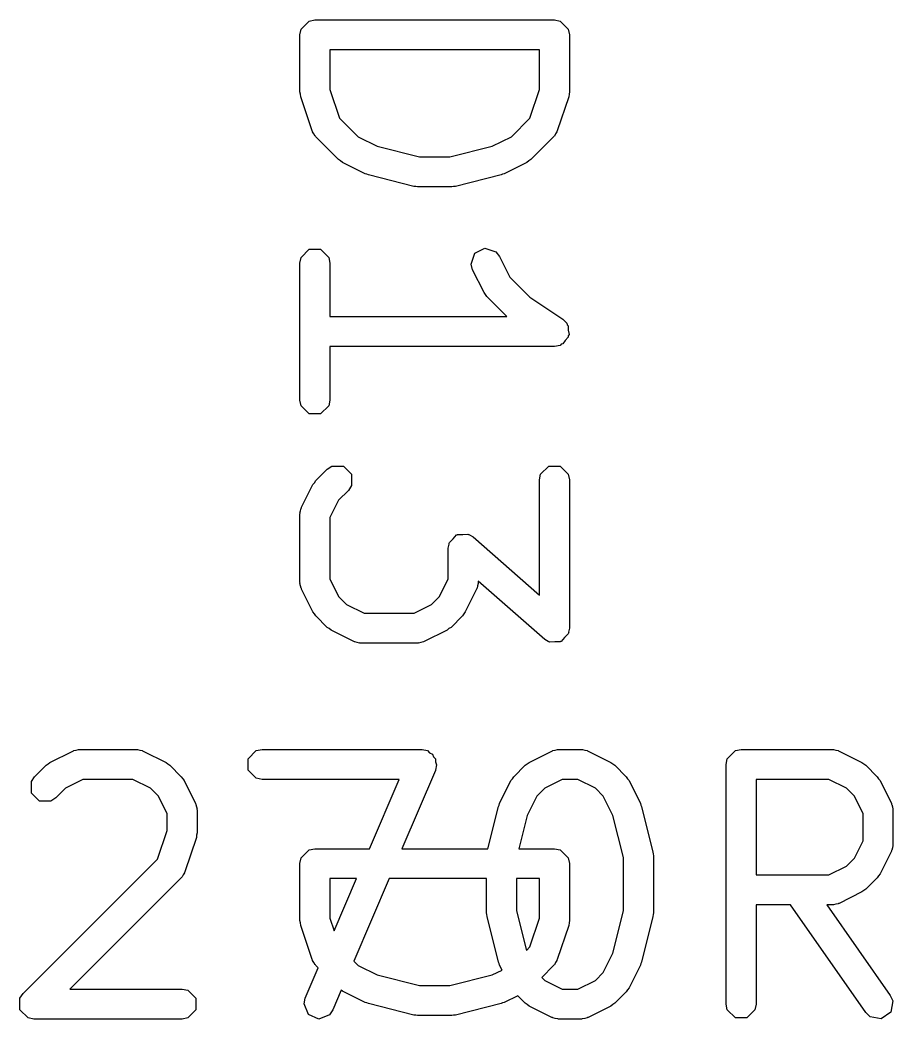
# Model space of a CAD drawing. Header units: inches. Extents: x 0.27 to 5.32, y 0.16 to 3.22.
# Drawn here: x 5.1461 to 5.2609, y 1.9835 to 2.1148 of the extents above; entities that cross this region are included whole.
import ezdxf

# ---------------------------------------------------------------- set-up
doc = ezdxf.new("R2010")
doc.units = ezdxf.units.IN
doc.header["$MEASUREMENT"] = 0
doc.layers.add('BLACK', color=250, linetype='CONTINUOUS')

msp = doc.modelspace()

# ---------------------------------------------------------------- linework, layer by layer
at = {"layer": 'BLACK', "linetype": 'CONTINUOUS'}
for p, q in [((5.18413, 2.11469), (5.18489, 2.11484)), ((5.18489, 2.11484), (5.21638, 2.11484)), ((5.21638, 2.11484), (5.21714, 2.11469)), ((5.18292, 2.11287), (5.18307, 2.11362)), ((5.18307, 2.11362), (5.18413, 2.11469)), ((5.21714, 2.11469), (5.2182, 2.11362)), ((5.2182, 2.11362), (5.21835, 2.11287)), ((5.18292, 2.10537), (5.18292, 2.11287)), ((5.21835, 2.11287), (5.21835, 2.10537)), ((5.21441, 2.1109), (5.18685, 2.1109)), ((5.18685, 2.1109), (5.18685, 2.10569)), ((5.21441, 2.10569), (5.21441, 2.1109)), ((5.18685, 2.10569), (5.18811, 2.10193)), ((5.21316, 2.10193), (5.21441, 2.10569)), ((5.18298, 2.10506), (5.18292, 2.10537)), ((5.18302, 2.10475), (5.18298, 2.10506)), ((5.18452, 2.10025), (5.18302, 2.10475)), ((5.21825, 2.10475), (5.21675, 2.10025)), ((5.21829, 2.10506), (5.21825, 2.10475)), ((5.21835, 2.10537), (5.21829, 2.10506)), ((5.18811, 2.10193), (5.19055, 2.09949)), ((5.21072, 2.09949), (5.21316, 2.10193)), ((5.18457, 2.10016), (5.18452, 2.10025)), ((5.18457, 2.10011), (5.18457, 2.10016)), ((5.18474, 2.09985), (5.18457, 2.10011)), ((5.1849, 2.09958), (5.18474, 2.09985)), ((5.18494, 2.09956), (5.1849, 2.09958)), ((5.18499, 2.09948), (5.18494, 2.09956)), ((5.18799, 2.09648), (5.18499, 2.09948)), ((5.19055, 2.09949), (5.19307, 2.09823)), ((5.2082, 2.09823), (5.21072, 2.09949)), ((5.21627, 2.09948), (5.21327, 2.09648)), ((5.21633, 2.09956), (5.21627, 2.09948)), ((5.21637, 2.09958), (5.21633, 2.09956)), ((5.21653, 2.09985), (5.21637, 2.09958)), ((5.2167, 2.10011), (5.21653, 2.09985)), ((5.21675, 2.10025), (5.2167, 2.10016)), ((5.2167, 2.10016), (5.2167, 2.10011)), ((5.19307, 2.09823), (5.19863, 2.09684)), ((5.20264, 2.09684), (5.2082, 2.09823)), ((5.18826, 2.0963), (5.18799, 2.09648)), ((5.19863, 2.09684), (5.20264, 2.09684)), ((5.21327, 2.09648), (5.21301, 2.0963)), ((5.18851, 2.09611), (5.18826, 2.0963)), ((5.1915, 2.09461), (5.18851, 2.09611)), ((5.21276, 2.09611), (5.20976, 2.09461)), ((5.21301, 2.0963), (5.21276, 2.09611)), ((5.19171, 2.09455), (5.1915, 2.09461)), ((5.19191, 2.09446), (5.19171, 2.09455)), ((5.19791, 2.09296), (5.19191, 2.09446)), ((5.20936, 2.09446), (5.20336, 2.09296)), ((5.20956, 2.09455), (5.20936, 2.09446)), ((5.20976, 2.09461), (5.20956, 2.09455)), ((5.19815, 2.09295), (5.19791, 2.09296)), ((5.19838, 2.0929), (5.19815, 2.09295)), ((5.20288, 2.0929), (5.19838, 2.0929)), ((5.20312, 2.09295), (5.20288, 2.0929)), ((5.20336, 2.09296), (5.20312, 2.09295)), ((5.18307, 2.08362), (5.18413, 2.08469)), ((5.18413, 2.08469), (5.18564, 2.08469)), ((5.18564, 2.08469), (5.1867, 2.08362)), ((5.2059, 2.08416), (5.20724, 2.08483)), ((5.20724, 2.08483), (5.20867, 2.08436)), ((5.18292, 2.08287), (5.18307, 2.08362)), ((5.1867, 2.08362), (5.18685, 2.08287)), ((5.20542, 2.08273), (5.2059, 2.08416)), ((5.20867, 2.08436), (5.20914, 2.08375)), ((5.20914, 2.08375), (5.2105, 2.08104)), ((5.18292, 2.06487), (5.18292, 2.08287)), ((5.18685, 2.08287), (5.18685, 2.07584)), ((5.20562, 2.08199), (5.20542, 2.08273)), ((5.20712, 2.07899), (5.20562, 2.08199)), ((5.2105, 2.08104), (5.21314, 2.0784)), ((5.20732, 2.07874), (5.20712, 2.07899)), ((5.20749, 2.07848), (5.20732, 2.07874)), ((5.21013, 2.07584), (5.20749, 2.07848)), ((5.21314, 2.0784), (5.21747, 2.07551)), ((5.18685, 2.07584), (5.21013, 2.07584)), ((5.21747, 2.07551), (5.21802, 2.07497)), ((5.21802, 2.07497), (5.21806, 2.07477)), ((5.21806, 2.07477), (5.2182, 2.07463)), ((5.2182, 2.07463), (5.2182, 2.07405)), ((5.2182, 2.07405), (5.21831, 2.07349)), ((5.2182, 2.07312), (5.2178, 2.07271)), ((5.21831, 2.07349), (5.2182, 2.07332)), ((5.2182, 2.07332), (5.2182, 2.07312)), ((5.21638, 2.0719), (5.18685, 2.0719)), ((5.18685, 2.0719), (5.18685, 2.06487)), ((5.21714, 2.07205), (5.21638, 2.0719)), ((5.21728, 2.0722), (5.21714, 2.07205)), ((5.21748, 2.07224), (5.21728, 2.0722)), ((5.2178, 2.07271), (5.21748, 2.07224)), ((5.18307, 2.06412), (5.18292, 2.06487)), ((5.18685, 2.06487), (5.1867, 2.06412)), ((5.18413, 2.06305), (5.18307, 2.06412)), ((5.1867, 2.06412), (5.18564, 2.06305)), ((5.18564, 2.06305), (5.18413, 2.06305)), ((5.18499, 2.05427), (5.18649, 2.05577)), ((5.18649, 2.05577), (5.18713, 2.05619)), ((5.18713, 2.05619), (5.18864, 2.05619)), ((5.18864, 2.05619), (5.1897, 2.05513)), ((5.21456, 2.05513), (5.21563, 2.05619)), ((5.21563, 2.05619), (5.21714, 2.05619)), ((5.21714, 2.05619), (5.2182, 2.05513)), ((5.1897, 2.05513), (5.1897, 2.05362)), ((5.21441, 2.05437), (5.21456, 2.05513)), ((5.21441, 2.03921), (5.21441, 2.05437)), ((5.2182, 2.05513), (5.21835, 2.05437)), ((5.21835, 2.05437), (5.21835, 2.03488)), ((5.18313, 2.05076), (5.18463, 2.05375)), ((5.18463, 2.05375), (5.18482, 2.054)), ((5.18482, 2.054), (5.18499, 2.05427)), ((5.1897, 2.05362), (5.18928, 2.05298)), ((5.188, 2.05171), (5.18685, 2.04941)), ((5.18928, 2.05298), (5.188, 2.05171)), ((5.18301, 2.05032), (5.18307, 2.05063)), ((5.18307, 2.05063), (5.1831, 2.05066)), ((5.1831, 2.05066), (5.18313, 2.05076)), ((5.18292, 2.05001), (5.18301, 2.05032)), ((5.18294, 2.04997), (5.18292, 2.05001)), ((5.18292, 2.04987), (5.18294, 2.04997)), ((5.18292, 2.04088), (5.18292, 2.04987)), ((5.18685, 2.04941), (5.18685, 2.04134)), ((5.20256, 2.04613), (5.20305, 2.04662)), ((5.20305, 2.04662), (5.20351, 2.04714)), ((5.20351, 2.04714), (5.20358, 2.04714)), ((5.20358, 2.04714), (5.20363, 2.04719)), ((5.20363, 2.04719), (5.20432, 2.04719)), ((5.20432, 2.04719), (5.20501, 2.04724)), ((5.20501, 2.04724), (5.20509, 2.04719)), ((5.20509, 2.04719), (5.20514, 2.04719)), ((5.20514, 2.04719), (5.20519, 2.04714)), ((5.20519, 2.04714), (5.20568, 2.04686)), ((5.20568, 2.04686), (5.21441, 2.03921)), ((5.20242, 2.04538), (5.20252, 2.04592)), ((5.20242, 2.04134), (5.20242, 2.04538)), ((5.20252, 2.04601), (5.20255, 2.04604)), ((5.20252, 2.04592), (5.20252, 2.04601)), ((5.20255, 2.04604), (5.20256, 2.04613)), ((5.18685, 2.04134), (5.188, 2.03904)), ((5.20127, 2.03904), (5.20242, 2.04134)), ((5.18294, 2.04078), (5.18292, 2.04088)), ((5.18292, 2.04074), (5.18294, 2.04078)), ((5.18301, 2.04043), (5.18292, 2.04074)), ((5.18307, 2.04012), (5.18301, 2.04043)), ((5.1831, 2.04009), (5.18307, 2.04012)), ((5.18313, 2.04), (5.1831, 2.04009)), ((5.18463, 2.037), (5.18313, 2.04)), ((5.20614, 2.04), (5.20464, 2.037)), ((5.20617, 2.04009), (5.20614, 2.04)), ((5.2062, 2.04012), (5.20617, 2.04009)), ((5.20626, 2.04043), (5.2062, 2.04012)), ((5.20635, 2.04074), (5.20626, 2.04043)), ((5.20635, 2.04088), (5.20633, 2.04078)), ((5.20633, 2.04078), (5.20635, 2.04074)), ((5.21509, 2.0334), (5.20635, 2.04104)), ((5.20635, 2.04104), (5.20635, 2.04088)), ((5.188, 2.03904), (5.18905, 2.03799)), ((5.20022, 2.03799), (5.20127, 2.03904)), ((5.18905, 2.03799), (5.19135, 2.03685)), ((5.19792, 2.03685), (5.20022, 2.03799)), ((5.18482, 2.03675), (5.18463, 2.037)), ((5.18499, 2.03648), (5.18482, 2.03675)), ((5.18649, 2.03498), (5.18499, 2.03648)), ((5.19135, 2.03685), (5.19792, 2.03685)), ((5.20428, 2.03648), (5.20278, 2.03498)), ((5.20445, 2.03675), (5.20428, 2.03648)), ((5.20464, 2.037), (5.20445, 2.03675)), ((5.18676, 2.03481), (5.18649, 2.03498)), ((5.18701, 2.03462), (5.18676, 2.03481)), ((5.20251, 2.03481), (5.20226, 2.03462)), ((5.20278, 2.03498), (5.20251, 2.03481)), ((5.21835, 2.03488), (5.21824, 2.03433)), ((5.19, 2.03312), (5.18701, 2.03462)), ((5.20226, 2.03462), (5.19926, 2.03312)), ((5.21557, 2.03312), (5.21509, 2.0334)), ((5.21771, 2.03363), (5.21725, 2.03311)), ((5.2182, 2.03412), (5.21771, 2.03363)), ((5.21822, 2.03421), (5.2182, 2.03412)), ((5.21825, 2.03425), (5.21822, 2.03421)), ((5.21824, 2.03433), (5.21825, 2.03425)), ((5.1901, 2.03309), (5.19, 2.03312)), ((5.19013, 2.03306), (5.1901, 2.03309)), ((5.19044, 2.033), (5.19013, 2.03306)), ((5.19075, 2.03291), (5.19044, 2.033)), ((5.19079, 2.03293), (5.19075, 2.03291)), ((5.19089, 2.03291), (5.19079, 2.03293)), ((5.19838, 2.03291), (5.19089, 2.03291)), ((5.19848, 2.03293), (5.19838, 2.03291)), ((5.19852, 2.03291), (5.19848, 2.03293)), ((5.19883, 2.033), (5.19852, 2.03291)), ((5.19914, 2.03306), (5.19883, 2.033)), ((5.19917, 2.03309), (5.19914, 2.03306)), ((5.19926, 2.03312), (5.19917, 2.03309)), ((5.21563, 2.03306), (5.21557, 2.03312)), ((5.21567, 2.03306), (5.21563, 2.03306)), ((5.21575, 2.03301), (5.21567, 2.03306)), ((5.21644, 2.03306), (5.21575, 2.03301)), ((5.21714, 2.03306), (5.21644, 2.03306)), ((5.21718, 2.03311), (5.21714, 2.03306)), ((5.21725, 2.03311), (5.21718, 2.03311)), ((5.15349, 2.01883), (5.15379, 2.01891)), ((5.15379, 2.01891), (5.15383, 2.0189)), ((5.15383, 2.0189), (5.15393, 2.01892)), ((5.15393, 2.01892), (5.16143, 2.01892)), ((5.16143, 2.01892), (5.16153, 2.0189)), ((5.16153, 2.0189), (5.16157, 2.01891)), ((5.16157, 2.01891), (5.16187, 2.01883)), ((5.17717, 2.01877), (5.17793, 2.01892)), ((5.17793, 2.01892), (5.19892, 2.01892)), ((5.19892, 2.01892), (5.19894, 2.01891)), ((5.19894, 2.01891), (5.19895, 2.01892)), ((5.19895, 2.01892), (5.19897, 2.01891)), ((5.19897, 2.01891), (5.19968, 2.01877)), ((5.21648, 2.01883), (5.21678, 2.01891)), ((5.21678, 2.01891), (5.21682, 2.0189)), ((5.21682, 2.0189), (5.21692, 2.01892)), ((5.21692, 2.01892), (5.21992, 2.01892)), ((5.21992, 2.01892), (5.22002, 2.0189)), ((5.22002, 2.0189), (5.22006, 2.01891)), ((5.22006, 2.01891), (5.22036, 2.01883)), ((5.24017, 2.01877), (5.24092, 2.01892)), ((5.24092, 2.01892), (5.25292, 2.01892)), ((5.25292, 2.01892), (5.25301, 2.0189)), ((5.25301, 2.0189), (5.25306, 2.01891)), ((5.25306, 2.01891), (5.25336, 2.01883)), ((5.15005, 2.01721), (5.15305, 2.01871)), ((5.15305, 2.01871), (5.15314, 2.01874)), ((5.15314, 2.01874), (5.15318, 2.01877)), ((5.15318, 2.01877), (5.15349, 2.01883)), ((5.16187, 2.01883), (5.16218, 2.01877)), ((5.16218, 2.01877), (5.16221, 2.01874)), ((5.16221, 2.01874), (5.16231, 2.01871)), ((5.16231, 2.01871), (5.16531, 2.01721)), ((5.17611, 2.0177), (5.17717, 2.01877)), ((5.17611, 2.0162), (5.17611, 2.0177)), ((5.19968, 2.01877), (5.19996, 2.01848)), ((5.19996, 2.01848), (5.20033, 2.01832)), ((5.20033, 2.01832), (5.20047, 2.01797)), ((5.20047, 2.01797), (5.20074, 2.0177)), ((5.20074, 2.0177), (5.20074, 2.0173)), ((5.21304, 2.01721), (5.21604, 2.01871)), ((5.21604, 2.01871), (5.21614, 2.01874)), ((5.21614, 2.01874), (5.21617, 2.01877)), ((5.21617, 2.01877), (5.21648, 2.01883)), ((5.22036, 2.01883), (5.22067, 2.01877)), ((5.22067, 2.01877), (5.22071, 2.01874)), ((5.22071, 2.01874), (5.2208, 2.01871)), ((5.2208, 2.01871), (5.2238, 2.01721)), ((5.23895, 2.01695), (5.2391, 2.0177)), ((5.2391, 2.0177), (5.24017, 2.01877)), ((5.25336, 2.01883), (5.25367, 2.01877)), ((5.25367, 2.01877), (5.2537, 2.01874)), ((5.2537, 2.01874), (5.2538, 2.01871)), ((5.2538, 2.01871), (5.2568, 2.01721)), ((5.14804, 2.01534), (5.14954, 2.01684)), ((5.14954, 2.01684), (5.1498, 2.01702)), ((5.1498, 2.01702), (5.15005, 2.01721)), ((5.16531, 2.01721), (5.16556, 2.01702)), ((5.16556, 2.01702), (5.16582, 2.01684)), ((5.16582, 2.01684), (5.16732, 2.01534)), ((5.20074, 2.0173), (5.20089, 2.01692)), ((5.20089, 2.01692), (5.20074, 2.01622)), ((5.21103, 2.01534), (5.21253, 2.01684)), ((5.21253, 2.01684), (5.21279, 2.01702)), ((5.21279, 2.01702), (5.21304, 2.01721)), ((5.2238, 2.01721), (5.22405, 2.01702)), ((5.22405, 2.01702), (5.22431, 2.01684)), ((5.22431, 2.01684), (5.22581, 2.01534)), ((5.23895, 1.98545), (5.23895, 2.01695)), ((5.2568, 2.01721), (5.25705, 2.01702)), ((5.25705, 2.01702), (5.25731, 2.01684)), ((5.25731, 2.01684), (5.25881, 2.01534)), ((5.14761, 2.0147), (5.14804, 2.01534)), ((5.15439, 2.01498), (5.1521, 2.01383)), ((5.16096, 2.01498), (5.15439, 2.01498)), ((5.16326, 2.01383), (5.16096, 2.01498)), ((5.16732, 2.01534), (5.1675, 2.01508)), ((5.1675, 2.01508), (5.16769, 2.01483)), ((5.17717, 2.01513), (5.17611, 2.0162)), ((5.17793, 2.01498), (5.17717, 2.01513)), ((5.19594, 2.01498), (5.17793, 2.01498)), ((5.19204, 2.00588), (5.19594, 2.01498)), ((5.20073, 2.01617), (5.19632, 2.00588)), ((5.20074, 2.01619), (5.20073, 2.01617)), ((5.20074, 2.01622), (5.20074, 2.0162)), ((5.20074, 2.0162), (5.20074, 2.01619)), ((5.21066, 2.01483), (5.21085, 2.01508)), ((5.21085, 2.01508), (5.21103, 2.01534)), ((5.21739, 2.01498), (5.21509, 2.01383)), ((5.21946, 2.01498), (5.21739, 2.01498)), ((5.22175, 2.01383), (5.21946, 2.01498)), ((5.22581, 2.01534), (5.22599, 2.01508)), ((5.22599, 2.01508), (5.22618, 2.01483)), ((5.25245, 2.01498), (5.24289, 2.01498)), ((5.24289, 2.01498), (5.24289, 2.00242)), ((5.25475, 2.01383), (5.25245, 2.01498)), ((5.25881, 2.01534), (5.25898, 2.01508)), ((5.25898, 2.01508), (5.25918, 2.01483)), ((5.14761, 2.0132), (5.14761, 2.0147)), ((5.1521, 2.01383), (5.15082, 2.01256)), ((5.16431, 2.01278), (5.16326, 2.01383)), ((5.16769, 2.01483), (5.16919, 2.01183)), ((5.20916, 2.01183), (5.21066, 2.01483)), ((5.21509, 2.01383), (5.21404, 2.01278)), ((5.2228, 2.01278), (5.22175, 2.01383)), ((5.22618, 2.01483), (5.22768, 2.01183)), ((5.2558, 2.01278), (5.25475, 2.01383)), ((5.25918, 2.01483), (5.26068, 2.01183)), ((5.14868, 2.01213), (5.14761, 2.0132)), ((5.15082, 2.01256), (5.15018, 2.01213)), ((5.16546, 2.01048), (5.16431, 2.01278)), ((5.21404, 2.01278), (5.21278, 2.01026)), ((5.22406, 2.01026), (5.2228, 2.01278)), ((5.25695, 2.01048), (5.2558, 2.01278)), ((5.15018, 2.01213), (5.14868, 2.01213)), ((5.16919, 2.01183), (5.16921, 2.01173)), ((5.16921, 2.01173), (5.16925, 2.0117)), ((5.16925, 2.0117), (5.16931, 2.01139)), ((5.16931, 2.01139), (5.16939, 2.01109)), ((5.16939, 2.01109), (5.16938, 2.01105)), ((5.16938, 2.01105), (5.1694, 2.01095)), ((5.20763, 2.00588), (5.20901, 2.01143)), ((5.20901, 2.01143), (5.2091, 2.01162)), ((5.2091, 2.01162), (5.20916, 2.01183)), ((5.22768, 2.01183), (5.22774, 2.01162)), ((5.22774, 2.01162), (5.22783, 2.01143)), ((5.22783, 2.01143), (5.22933, 2.00543)), ((5.26068, 2.01183), (5.2607, 2.01173)), ((5.2607, 2.01173), (5.26074, 2.0117)), ((5.26074, 2.0117), (5.2608, 2.01139)), ((5.2608, 2.01139), (5.26088, 2.01109)), ((5.26088, 2.01109), (5.26087, 2.01105)), ((5.26087, 2.01105), (5.26088, 2.01095)), ((5.16546, 2.00827), (5.16546, 2.01048)), ((5.1694, 2.01095), (5.1694, 2.00795)), ((5.21278, 2.01026), (5.21169, 2.00588)), ((5.22545, 2.00471), (5.22406, 2.01026)), ((5.25695, 2.00691), (5.25695, 2.01048)), ((5.26088, 2.01095), (5.26088, 2.00645)), ((5.16421, 2.00451), (5.16546, 2.00827)), ((5.1693, 2.00733), (5.1678, 2.00283)), ((5.16933, 2.00764), (5.1693, 2.00733)), ((5.1694, 2.00795), (5.16933, 2.00764)), ((5.18413, 2.00573), (5.18489, 2.00588)), ((5.18489, 2.00588), (5.19204, 2.00588)), ((5.19632, 2.00588), (5.20763, 2.00588)), ((5.21169, 2.00588), (5.21638, 2.00588)), ((5.21638, 2.00588), (5.21714, 2.00573)), ((5.2558, 2.00462), (5.25695, 2.00691)), ((5.2608, 2.00601), (5.26074, 2.0057)), ((5.26088, 2.00631), (5.2608, 2.00601)), ((5.26088, 2.00645), (5.26087, 2.00635)), ((5.26087, 2.00635), (5.26088, 2.00631)), ((5.14654, 1.98684), (5.16421, 2.00451)), ((5.18292, 2.00392), (5.18307, 2.00467)), ((5.18307, 2.00467), (5.18413, 2.00573)), ((5.21714, 2.00573), (5.2182, 2.00467)), ((5.2182, 2.00467), (5.21835, 2.00392)), ((5.22545, 1.99769), (5.22545, 2.00471)), ((5.22933, 2.00543), (5.22934, 2.00519)), ((5.22934, 2.00519), (5.22939, 2.00495)), ((5.22939, 2.00495), (5.22939, 1.99745)), ((5.25475, 2.00357), (5.2558, 2.00462)), ((5.26068, 2.00557), (5.25918, 2.00257)), ((5.2607, 2.00566), (5.26068, 2.00557)), ((5.26074, 2.0057), (5.2607, 2.00566)), ((5.18292, 1.99642), (5.18292, 2.00392)), ((5.21835, 2.00392), (5.21835, 1.99642)), ((5.25245, 2.00242), (5.25475, 2.00357)), ((5.16732, 2.00206), (5.15268, 1.98742)), ((5.16737, 2.00214), (5.16732, 2.00206)), ((5.16742, 2.00216), (5.16737, 2.00214)), ((5.16757, 2.00243), (5.16742, 2.00216)), ((5.16775, 2.0027), (5.16757, 2.00243)), ((5.1678, 2.00283), (5.16775, 2.00274)), ((5.16775, 2.00274), (5.16775, 2.0027)), ((5.19035, 2.00195), (5.18685, 2.00195)), ((5.18685, 2.00195), (5.18685, 1.99674)), ((5.18741, 1.99508), (5.19035, 2.00195)), ((5.19464, 2.00195), (5.18999, 1.9911)), ((5.20745, 2.00195), (5.19464, 2.00195)), ((5.20745, 1.99745), (5.20745, 2.00195)), ((5.21441, 2.00195), (5.21139, 2.00195)), ((5.21139, 2.00195), (5.21139, 1.99769)), ((5.21441, 1.99674), (5.21441, 2.00195)), ((5.24289, 2.00242), (5.25245, 2.00242)), ((5.25881, 2.00206), (5.25731, 2.00056)), ((5.25898, 2.00232), (5.25881, 2.00206)), ((5.25918, 2.00257), (5.25898, 2.00232)), ((5.25731, 2.00056), (5.25705, 2.00038)), ((5.2568, 2.00019), (5.2538, 1.99869)), ((5.25705, 2.00038), (5.2568, 2.00019)), ((5.24739, 1.99848), (5.24289, 1.99848)), ((5.24289, 1.99848), (5.24289, 1.98545)), ((5.2573, 1.98432), (5.24739, 1.99848)), ((5.25292, 1.99848), (5.2522, 1.99848)), ((5.2522, 1.99848), (5.26053, 1.98658)), ((5.25301, 1.9985), (5.25292, 1.99848)), ((5.25306, 1.99849), (5.25301, 1.9985)), ((5.25336, 1.99857), (5.25306, 1.99849)), ((5.25367, 1.99863), (5.25336, 1.99857)), ((5.2537, 1.99866), (5.25367, 1.99863)), ((5.2538, 1.99869), (5.2537, 1.99866)), ((5.18685, 1.99674), (5.18741, 1.99508)), ((5.2075, 1.99721), (5.20745, 1.99745)), ((5.20751, 1.99697), (5.2075, 1.99721)), ((5.20901, 1.99097), (5.20751, 1.99697)), ((5.21139, 1.99769), (5.21269, 1.99251)), ((5.21316, 1.99298), (5.21441, 1.99674)), ((5.22406, 1.99214), (5.22545, 1.99769)), ((5.22933, 1.99697), (5.22783, 1.99097)), ((5.22934, 1.99721), (5.22933, 1.99697)), ((5.22939, 1.99745), (5.22934, 1.99721)), ((5.18298, 1.99611), (5.18292, 1.99642)), ((5.18302, 1.99579), (5.18298, 1.99611)), ((5.18452, 1.9913), (5.18302, 1.99579)), ((5.21825, 1.99579), (5.21675, 1.9913)), ((5.21829, 1.99611), (5.21825, 1.99579)), ((5.21835, 1.99642), (5.21829, 1.99611)), ((5.21269, 1.99251), (5.21316, 1.99298)), ((5.18457, 1.99121), (5.18452, 1.9913)), ((5.21675, 1.9913), (5.2167, 1.99121)), ((5.2228, 1.98962), (5.22406, 1.99214)), ((5.18362, 1.98623), (5.18532, 1.9902)), ((5.18457, 1.99116), (5.18457, 1.99121)), ((5.18474, 1.9909), (5.18457, 1.99116)), ((5.1849, 1.99063), (5.18474, 1.9909)), ((5.18494, 1.99061), (5.1849, 1.99063)), ((5.18499, 1.99053), (5.18494, 1.99061)), ((5.18532, 1.9902), (5.18499, 1.99053)), ((5.18999, 1.9911), (5.19055, 1.99054)), ((5.19055, 1.99054), (5.19307, 1.98928)), ((5.2091, 1.99078), (5.20901, 1.99097)), ((5.20916, 1.99057), (5.2091, 1.99078)), ((5.20949, 1.98992), (5.20916, 1.99057)), ((5.21627, 1.99053), (5.2147, 1.98895)), ((5.21633, 1.99061), (5.21627, 1.99053)), ((5.21637, 1.99063), (5.21633, 1.99061)), ((5.21653, 1.9909), (5.21637, 1.99063)), ((5.2167, 1.99116), (5.21653, 1.9909)), ((5.2167, 1.99121), (5.2167, 1.99116)), ((5.22768, 1.99057), (5.22618, 1.98757)), ((5.22774, 1.99078), (5.22768, 1.99057)), ((5.22783, 1.99097), (5.22774, 1.99078)), ((5.19307, 1.98928), (5.19863, 1.98789)), ((5.20264, 1.98789), (5.2082, 1.98928)), ((5.2082, 1.98928), (5.20949, 1.98992)), ((5.2147, 1.98895), (5.21509, 1.98857)), ((5.22175, 1.98857), (5.2228, 1.98962)), ((5.15268, 1.98742), (5.16743, 1.98742)), ((5.16743, 1.98742), (5.16818, 1.98727)), ((5.19863, 1.98789), (5.20264, 1.98789)), ((5.21509, 1.98857), (5.21739, 1.98742)), ((5.21739, 1.98742), (5.21946, 1.98742)), ((5.21946, 1.98742), (5.22175, 1.98857)), ((5.22618, 1.98757), (5.22599, 1.98732)), ((5.14611, 1.98621), (5.14654, 1.98684)), ((5.14611, 1.9847), (5.14611, 1.98621)), ((5.16818, 1.98727), (5.16925, 1.98621)), ((5.16925, 1.98621), (5.16925, 1.9847)), ((5.18346, 1.98548), (5.18362, 1.98623)), ((5.18835, 1.98728), (5.18723, 1.98468)), ((5.18851, 1.98716), (5.18835, 1.98728)), ((5.1915, 1.98566), (5.18851, 1.98716)), ((5.21154, 1.98655), (5.20976, 1.98566)), ((5.21253, 1.98556), (5.21154, 1.98655)), ((5.22581, 1.98706), (5.22431, 1.98556)), ((5.22599, 1.98732), (5.22581, 1.98706)), ((5.26053, 1.98658), (5.26084, 1.98588)), ((5.18402, 1.98408), (5.18346, 1.98548)), ((5.19171, 1.9856), (5.1915, 1.98566)), ((5.19191, 1.98551), (5.19171, 1.9856)), ((5.19791, 1.98401), (5.19191, 1.98551)), ((5.20936, 1.98551), (5.20336, 1.98401)), ((5.20956, 1.9856), (5.20936, 1.98551)), ((5.20976, 1.98566), (5.20956, 1.9856)), ((5.21279, 1.98538), (5.21253, 1.98556)), ((5.21304, 1.98519), (5.21279, 1.98538)), ((5.21604, 1.98369), (5.21304, 1.98519)), ((5.2238, 1.98519), (5.2208, 1.98369)), ((5.22405, 1.98538), (5.2238, 1.98519)), ((5.22431, 1.98556), (5.22405, 1.98538)), ((5.2391, 1.9847), (5.23895, 1.98545)), ((5.24289, 1.98545), (5.24274, 1.9847)), ((5.26084, 1.98588), (5.26058, 1.98439)), ((5.14718, 1.98363), (5.14611, 1.9847)), ((5.14793, 1.98348), (5.14718, 1.98363)), ((5.16743, 1.98348), (5.14793, 1.98348)), ((5.16818, 1.98363), (5.16743, 1.98348)), ((5.16925, 1.9847), (5.16818, 1.98363)), ((5.1854, 1.98348), (5.18402, 1.98408)), ((5.1868, 1.98404), (5.1854, 1.98348)), ((5.18723, 1.98468), (5.1868, 1.98404)), ((5.19815, 1.984), (5.19791, 1.98401)), ((5.19838, 1.98395), (5.19815, 1.984)), ((5.20288, 1.98395), (5.19838, 1.98395)), ((5.20312, 1.984), (5.20288, 1.98395)), ((5.20336, 1.98401), (5.20312, 1.984)), ((5.21614, 1.98367), (5.21604, 1.98369)), ((5.21617, 1.98363), (5.21614, 1.98367)), ((5.21648, 1.98357), (5.21617, 1.98363)), ((5.21678, 1.98349), (5.21648, 1.98357)), ((5.21682, 1.9835), (5.21678, 1.98349)), ((5.21692, 1.98348), (5.21682, 1.9835)), ((5.21992, 1.98348), (5.21692, 1.98348)), ((5.22002, 1.9835), (5.21992, 1.98348)), ((5.22006, 1.98349), (5.22002, 1.9835)), ((5.22036, 1.98357), (5.22006, 1.98349)), ((5.22067, 1.98363), (5.22036, 1.98357)), ((5.22071, 1.98367), (5.22067, 1.98363)), ((5.2208, 1.98369), (5.22071, 1.98367)), ((5.24017, 1.98363), (5.2391, 1.9847)), ((5.24167, 1.98363), (5.24017, 1.98363)), ((5.24274, 1.9847), (5.24167, 1.98363)), ((5.25786, 1.98379), (5.2573, 1.98432)), ((5.25934, 1.98353), (5.25786, 1.98379)), ((5.26058, 1.98439), (5.25934, 1.98353))]:
    msp.add_line(p, q, dxfattribs=at)

doc.saveas('drawing.dxf')
